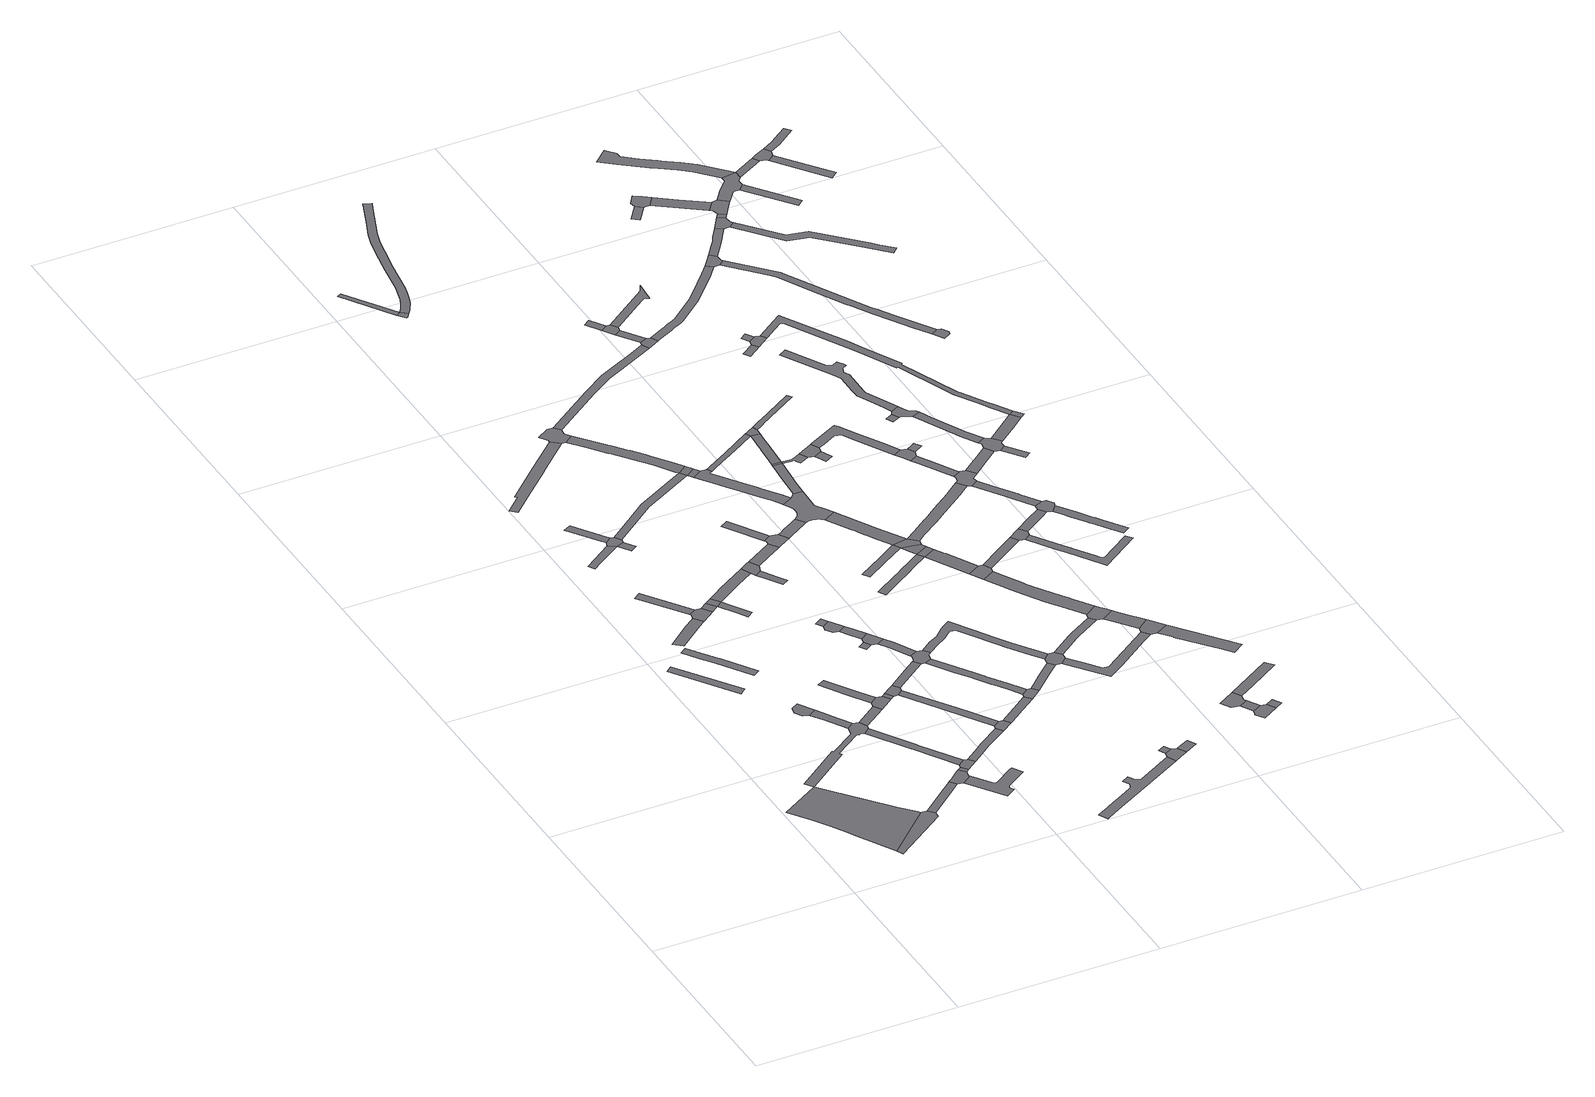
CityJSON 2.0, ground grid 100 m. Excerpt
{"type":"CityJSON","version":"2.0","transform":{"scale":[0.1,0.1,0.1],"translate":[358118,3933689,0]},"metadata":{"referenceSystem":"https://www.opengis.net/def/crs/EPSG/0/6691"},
"CityObjects":{
"road1":{"type":"Road","attributes":{"function":"2","RoadStructureAttribute.sectionType":"1"},"geometry":[{"type":"MultiSurface","lod":"1","boundaries":[[[0,1,2,3,4,5,6,7,8,9,10,11,12]]]}]},
"road2":{"type":"Road","geometry":[{"type":"MultiSurface","lod":"1","boundaries":[[[5,13,14,15,16,6]]]}]},
"road3":{"type":"Road","attributes":{"RoadStructureAttribute.sectionType":"1"},"geometry":[{"type":"MultiSurface","lod":"1","boundaries":[[[17,18,19,20,21,22]]]}]},
"road4":{"type":"Road","attributes":{"RoadStructureAttribute.sectionType":"1"},"geometry":[{"type":"MultiSurface","lod":"1","boundaries":[[[23,24,25,26,27,28,29,12,30,31,32,33,34,35,36,37,38]]]}]},
"road5":{"type":"Road","attributes":{"RoadStructureAttribute.sectionType":"1"},"geometry":[{"type":"MultiSurface","lod":"1","boundaries":[[[39,40,41,42,43,16,15]]]}]},
"road6":{"type":"Road","attributes":{"RoadStructureAttribute.sectionType":"1"},"geometry":[{"type":"MultiSurface","lod":"1","boundaries":[[[44,45,46,47,48,49,50,51]]]}]},
"road7":{"type":"Road","attributes":{"RoadStructureAttribute.sectionType":"1"},"geometry":[{"type":"MultiSurface","lod":"1","boundaries":[[[52,53,54,55,56,57]]]}]},
"road8":{"type":"Road","attributes":{"RoadStructureAttribute.sectionType":"1"},"geometry":[{"type":"MultiSurface","lod":"1","boundaries":[[[58,59,60,53,52,61,25,24]]]}]},
"road9":{"type":"Road","attributes":{"RoadStructureAttribute.sectionType":"1"},"geometry":[{"type":"MultiSurface","lod":"1","boundaries":[[[62,63,64,65,66,67,68,69]]]}]},
"road10":{"type":"Road","geometry":[{"type":"MultiSurface","lod":"1","boundaries":[[[70,71,72,73,42,41,74,75,76,77]]]}]},
"road11":{"type":"Road","attributes":{"RoadStructureAttribute.sectionType":"1"},"geometry":[{"type":"MultiSurface","lod":"1","boundaries":[[[78,79,80,81,82]]]}]},
"road12":{"type":"Road","attributes":{"RoadStructureAttribute.sectionType":"1"},"geometry":[{"type":"MultiSurface","lod":"1","boundaries":[[[36,83,84,85,86,87,88,37]]]}]},
"road13":{"type":"Road","geometry":[{"type":"MultiSurface","lod":"1","boundaries":[[[89,90,23,38]]]}]},
"road14":{"type":"Road","attributes":{"RoadStructureAttribute.sectionType":"1"},"geometry":[{"type":"MultiSurface","lod":"1","boundaries":[[[91,70,77,92]]]}]},
"road15":{"type":"Road","geometry":[{"type":"MultiSurface","lod":"1","boundaries":[[[93,94,82,81,95,62,69]]]}]},
"road16":{"type":"Road","attributes":{"RoadStructureAttribute.sectionType":"1"},"geometry":[{"type":"MultiSurface","lod":"1","boundaries":[[[96,97,98,99,100,101,102,103,104,101]]]}]},
"road17":{"type":"Road","attributes":{"RoadStructureAttribute.sectionType":"1"},"geometry":[{"type":"MultiSurface","lod":"1","boundaries":[[[74,105,106,107,108,109,110,111,112,113,114,115,116,117,75]]]}]},
"road18":{"type":"Road","geometry":[{"type":"MultiSurface","lod":"1","boundaries":[[[118,119,86,85,91,92]]]}]},
"road19":{"type":"Road","attributes":{"RoadStructureAttribute.sectionType":"1"},"geometry":[{"type":"MultiSurface","lod":"1","boundaries":[[[120,121,122,123,124,125]]]}]},
"road20":{"type":"Road","attributes":{"RoadStructureAttribute.sectionType":"1"},"geometry":[{"type":"MultiSurface","lod":"1","boundaries":[[[126,127,128,129,130,131,132,133]]]}]},
"road21":{"type":"Road","geometry":[{"type":"MultiSurface","lod":"1","boundaries":[[[134,135,136,120,125,90,89]]]}]},
"road22":{"type":"Road","geometry":[{"type":"MultiSurface","lod":"1","boundaries":[[[137,138,139,140,141]]]}]},
"road23":{"type":"Road","attributes":{"RoadStructureAttribute.sectionType":"1"},"geometry":[{"type":"MultiSurface","lod":"1","boundaries":[[[140,94,93,141,142,143,144,145,137,141]]]}]},
"road24":{"type":"Road","geometry":[{"type":"MultiSurface","lod":"1","boundaries":[[[104,146,147,133,132,96,101]]]}]},
"road25":{"type":"Road","attributes":{"RoadStructureAttribute.sectionType":"1"},"geometry":[{"type":"MultiSurface","lod":"1","boundaries":[[[148,149,136,135,150]]]}]},
"road26":{"type":"Road","geometry":[{"type":"MultiSurface","lod":"1","boundaries":[[[151,152,153,148,150,154,155]]]}]},
"road27":{"type":"Road","attributes":{"RoadStructureAttribute.sectionType":"1"},"geometry":[{"type":"MultiSurface","lod":"1","boundaries":[[[118,156,157,158,159,160,161,119]]]}]},
"road28":{"type":"Road","attributes":{"RoadStructureAttribute.sectionType":"1"},"geometry":[{"type":"MultiSurface","lod":"1","boundaries":[[[162,163,164,165,166,167,168,169,170,171]]]}]},
"road29":{"type":"Road","attributes":{"RoadStructureAttribute.sectionType":"1"},"geometry":[{"type":"MultiSurface","lod":"1","boundaries":[[[172,173,174,175,176,138,137,177,178,179,180,181]]]}]},
"road30":{"type":"Road","attributes":{"RoadStructureAttribute.sectionType":"1"},"geometry":[{"type":"MultiSurface","lod":"1","boundaries":[[[182,183,184,185,155,154,186,187,188,189]]]}]},
"road31":{"type":"Road","attributes":{"RoadStructureAttribute.sectionType":"1"},"geometry":[{"type":"MultiSurface","lod":"1","boundaries":[[[190,191,192,152,151,193,194,195]]]}]},
"road32":{"type":"Road","attributes":{"RoadStructureAttribute.sectionType":"1"},"geometry":[{"type":"MultiSurface","lod":"1","boundaries":[[[196,197,198,199,200]]]}]},
"road33":{"type":"Road","geometry":[{"type":"MultiSurface","lod":"1","boundaries":[[[201,202,203,204]]]}]},
"road34":{"type":"Road","attributes":{"RoadStructureAttribute.sectionType":"1"},"geometry":[{"type":"MultiSurface","lod":"1","boundaries":[[[205,206,207,208,209,210,211,196,200]]]}]},
"road35":{"type":"Road","geometry":[{"type":"MultiSurface","lod":"1","boundaries":[[[159,158,212,213,182,189]]]}]},
"road36":{"type":"Road","attributes":{"RoadStructureAttribute.sectionType":"1"},"geometry":[{"type":"MultiSurface","lod":"1","boundaries":[[[214,215,210,209,216,217]]]}]},
"road37":{"type":"Road","geometry":[{"type":"MultiSurface","lod":"1","boundaries":[[[218,219,220,221,222,223,172,181]]]}]},
"road38":{"type":"Road","geometry":[{"type":"MultiSurface","lod":"1","boundaries":[[[224,214,217,204,203,225]]]}]},
"road39":{"type":"Road","attributes":{"RoadStructureAttribute.sectionType":"1"},"geometry":[{"type":"MultiSurface","lod":"1","boundaries":[[[226,227,147,146,228,229,230,231]]]}]},
"road40":{"type":"Road","geometry":[{"type":"MultiSurface","lod":"1","boundaries":[[[232,233,234,235,236,237,220,219]]]}]},
"road41":{"type":"Road","attributes":{"RoadStructureAttribute.sectionType":"1"},"geometry":[{"type":"MultiSurface","lod":"1","boundaries":[[[238,239,240,241,224,225]]]}]},
"road42":{"type":"Road","attributes":{"RoadStructureAttribute.sectionType":"1"},"geometry":[{"type":"MultiSurface","lod":"1","boundaries":[[[242,243,244,245,246,247,248,249,250,251,252,253,254,255,256,257,258,259]]]}]},
"road43":{"type":"Road","geometry":[{"type":"MultiSurface","lod":"1","boundaries":[[[260,261,262,263,190,195,264,265,266,267,268,269,240,239]]]}]},
"road44":{"type":"Road","attributes":{"RoadStructureAttribute.sectionType":"1"},"geometry":[{"type":"MultiSurface","lod":"1","boundaries":[[[270,271,272,273,274,275,276,213,212,277,278,279,280,281,282,283]]]}]},
"road45":{"type":"Road","geometry":[{"type":"MultiSurface","lod":"1","boundaries":[[[284,285,286,167,166,287,288,289,290,291,292]]]}]},
"road46":{"type":"Road","attributes":{"RoadStructureAttribute.sectionType":"1"},"geometry":[{"type":"MultiSurface","lod":"1","boundaries":[[[293,294,222,221,295,296,297,298]]]}]},
"road47":{"type":"Road","attributes":{"RoadStructureAttribute.sectionType":"1"},"geometry":[{"type":"MultiSurface","lod":"1","boundaries":[[[299,300,301,302,303,304,305,265,264,306,307,308,309,310,311,312,313,314]]]}]},
"road48":{"type":"Road","attributes":{"RoadStructureAttribute.sectionType":"1"},"geometry":[{"type":"MultiSurface","lod":"1","boundaries":[[[315,316,317,318,319,320,321]]]}]},
"road49":{"type":"Road","attributes":{"RoadStructureAttribute.sectionType":"1"},"geometry":[{"type":"MultiSurface","lod":"1","boundaries":[[[322,323,324,325]]]}]},
"road50":{"type":"Road","attributes":{"RoadStructureAttribute.sectionType":"1"},"geometry":[{"type":"MultiSurface","lod":"1","boundaries":[[[326,327,328,329,330,331,332,333,334,335,336,337,288,287,338,339,340,341,342,343,344,345,231,346]]]}]},
"road51":{"type":"Road","geometry":[{"type":"MultiSurface","lod":"1","boundaries":[[[282,347,348,349,314,313,283]]]}]},
"road52":{"type":"Road","geometry":[{"type":"MultiSurface","lod":"1","boundaries":[[[350,315,321,351,352,298,297,353,354]]]}]},
"road53":{"type":"Road","geometry":[{"type":"MultiSurface","lod":"1","boundaries":[[[324,355,356,357,358,325]]]}]},
"road54":{"type":"Road","attributes":{"RoadStructureAttribute.sectionType":"1"},"geometry":[{"type":"MultiSurface","lod":"1","boundaries":[[[268,359,360,361,362,363,364,365,366,367,368,369,370,371,372,373,374,375,376,377,378,379,380,381,382,269]]]}]},
"road55":{"type":"Road","geometry":[{"type":"MultiSurface","lod":"1","boundaries":[[[231,230,383,384,385,346]]]}]},
"road56":{"type":"Road","geometry":[{"type":"MultiSurface","lod":"1","boundaries":[[[386,383,230,387]]]}]},
"road57":{"type":"Road","geometry":[{"type":"MultiSurface","lod":"1","boundaries":[[[388,389,390,391]]]}]},
"road58":{"type":"Road","attributes":{"RoadStructureAttribute.sectionType":"1"},"geometry":[{"type":"MultiSurface","lod":"1","boundaries":[[[392,393,394,395,396,349,348,397,398,399,400,401,402]]]}]},
"road59":{"type":"Road","attributes":{"RoadStructureAttribute.sectionType":"1"},"geometry":[{"type":"MultiSurface","lod":"1","boundaries":[[[403,404,405,406,407,408,409,410,350,354]]]}]},
"road60":{"type":"Road","geometry":[{"type":"MultiSurface","lod":"1","boundaries":[[[390,247,246,411,412,413,391]]]}]},
"road61":{"type":"Road","attributes":{"RoadStructureAttribute.sectionType":"1"},"geometry":[{"type":"MultiSurface","lod":"1","boundaries":[[[414,415,416,417,418,419,420,421,422,423,424,425,426,427,428,429,430,431,432,433,434,435,386,387,436]]]}]},
"road62":{"type":"Road","attributes":{"RoadStructureAttribute.sectionType":"1"},"geometry":[{"type":"MultiSurface","lod":"1","boundaries":[[[437,438,439,413,412]]]}]},
"road63":{"type":"Road","attributes":{"RoadStructureAttribute.sectionType":"1"},"geometry":[{"type":"MultiSurface","lod":"1","boundaries":[[[440,441,442,443,444,445,446,447,448,449,450,451]]]}]},
"road64":{"type":"Road","attributes":{"RoadStructureAttribute.sectionType":"1"},"geometry":[{"type":"MultiSurface","lod":"1","boundaries":[[[452,453,454,455,456,457,458,459,460,461]]]}]},
"road65":{"type":"Road","geometry":[{"type":"MultiSurface","lod":"1","boundaries":[[[462,463,464,465,371,370,392,402]]]}]},
"road66":{"type":"Road","attributes":{"RoadStructureAttribute.sectionType":"1"},"geometry":[{"type":"MultiSurface","lod":"1","boundaries":[[[291,466,467,468,469,470,471,472,473,474,475,292]]]}]},
"road67":{"type":"Road","geometry":[{"type":"MultiSurface","lod":"1","boundaries":[[[423,476,477,478,479,480,481,482,483,484,485,486,487,406,405,488,489,490,491,492,493,494,495,496,497,498,499,500,501,502,503,504,424]]]}]},
"road68":{"type":"Road","attributes":{"RoadStructureAttribute.sectionType":"1"},"geometry":[{"type":"MultiSurface","lod":"1","boundaries":[[[358,505,506,507,508,509,510,511,512,513,514,515,516,517,518,519,520,521,522,523,524,525,526,527,528,529,530,531,532,533,325]]]}]},
"road69":{"type":"Road","attributes":{"RoadStructureAttribute.sectionType":"1"},"geometry":[{"type":"MultiSurface","lod":"1","boundaries":[[[534,535,536,537,538,539,540,541,542,543,544,545,546,547,548,434,433,549,550,551,552,553,542,554,555,556,557,558,559]]]}]},
"road70":{"type":"Road","attributes":{"RoadStructureAttribute.sectionType":"1"},"geometry":[{"type":"MultiSurface","lod":"1","boundaries":[[[560,561,562,563,564,565,498,497,566,567,568,569,570,571,572,573,574,452,575]]]}]},
"road71":{"type":"Road","attributes":{"RoadStructureAttribute.sectionType":"1"},"geometry":[{"type":"MultiSurface","lod":"1","boundaries":[[[576,577,503,502,578,579,580,581]]]}]},
"road72":{"type":"Road","attributes":{"RoadStructureAttribute.sectionType":"1"},"geometry":[{"type":"MultiSurface","lod":"1","boundaries":[[[582,583,584,585,586,461]]]}]},
"road73":{"type":"Road","geometry":[{"type":"MultiSurface","lod":"1","boundaries":[[[586,587,575,452,461]]]}]},
"road74":{"type":"Road","geometry":[{"type":"MultiSurface","lod":"1","boundaries":[[[440,451,588,589,585,584]]]}]},
"road75":{"type":"Road","geometry":[{"type":"MultiSurface","lod":"1","boundaries":[[[580,534,559,581]]]}]},
"road76":{"type":"Road","attributes":{"RoadStructureAttribute.sectionType":"1"},"geometry":[{"type":"MultiSurface","lod":"1","boundaries":[[[464,590,591,592,593,594,595,596,597,465]]]}]},
"road77":{"type":"Road","attributes":{"RoadStructureAttribute.sectionType":"1"},"geometry":[{"type":"MultiSurface","lod":"1","boundaries":[[[598,599,600,601,602,463,462,603,604,605,606,607,608]]]}]},
"road78":{"type":"Road","attributes":{"RoadStructureAttribute.sectionType":"1"},"geometry":[{"type":"MultiSurface","lod":"1","boundaries":[[[609,610,611,612,588,451]]]}]},
"road79":{"type":"Road","geometry":[{"type":"MultiSurface","lod":"1","boundaries":[[[613,610,609,614,615,616]]]}]},
"road80":{"type":"Road","attributes":{"RoadStructureAttribute.sectionType":"1"},"geometry":[{"type":"MultiSurface","lod":"1","boundaries":[[[617,618,619,620,621,534,580,622,623,624,625,626,627,628]]]}]},
"road81":{"type":"Road","geometry":[{"type":"MultiSurface","lod":"1","boundaries":[[[629,630,631,632,543,542,541,633]]]}]},
"road82":{"type":"Road","attributes":{"RoadStructureAttribute.sectionType":"1"},"geometry":[{"type":"MultiSurface","lod":"1","boundaries":[[[634,635,636,637,638,639,640,641,642,643,615,614,644,645,646,647,648,649,650,651]]]}]},
"road83":{"type":"Road","geometry":[{"type":"MultiSurface","lod":"1","boundaries":[[[652,653,654,655]]]}]},
"road84":{"type":"Road","attributes":{"RoadStructureAttribute.sectionType":"1"},"geometry":[{"type":"MultiSurface","lod":"1","boundaries":[[[656,657,658,659,660,661,662,663]]]}]},
"road85":{"type":"Road","geometry":[{"type":"MultiSurface","lod":"1","boundaries":[[[664,665,666,667,668,669,617,628]]]}]},
"road86":{"type":"Road","geometry":[{"type":"MultiSurface","lod":"1","boundaries":[[[670,671,672,665,664]]]}]},
"road87":{"type":"Road","geometry":[{"type":"MultiSurface","lod":"1","boundaries":[[[673,674,652,655,675,676]]]}]},
"road88":{"type":"Road","attributes":{"RoadStructureAttribute.sectionType":"1"},"geometry":[{"type":"MultiSurface","lod":"1","boundaries":[[[662,677,678,663]]]}]},
"road89":{"type":"Road","attributes":{"RoadStructureAttribute.sectionType":"1"},"geometry":[{"type":"MultiSurface","lod":"1","boundaries":[[[679,680,678,677,681,682]]]}]},
"road90":{"type":"Road","geometry":[{"type":"MultiSurface","lod":"1","boundaries":[[[594,593,683,684,685,686,634,651]]]}]},
"road91":{"type":"Road","attributes":{"RoadStructureAttribute.sectionType":"1"},"geometry":[{"type":"MultiSurface","lod":"1","boundaries":[[[675,687,688,676]]]}]},
"road92":{"type":"Road","attributes":{"RoadStructureAttribute.sectionType":"1"},"geometry":[{"type":"MultiSurface","lod":"1","boundaries":[[[689,690,691,692,693,694,695,613,616]]]}]},
"road93":{"type":"Road","attributes":{"RoadStructureAttribute.sectionType":"1"},"geometry":[{"type":"MultiSurface","lod":"1","boundaries":[[[587,696,697,698,699,700,701,702,703,704,705,706,707,708,709,710,711,575]]]}]},
"road94":{"type":"Road","geometry":[{"type":"MultiSurface","lod":"1","boundaries":[[[471,470,712,713,688,687]]]}]},
"road95":{"type":"Road","attributes":{"RoadStructureAttribute.sectionType":"1"},"geometry":[{"type":"MultiSurface","lod":"1","boundaries":[[[714,715,716,717,718,719,720,721,722,629,633]]]}]},
"road96":{"type":"Road","attributes":{"RoadStructureAttribute.sectionType":"1"},"geometry":[{"type":"MultiSurface","lod":"1","boundaries":[[[723,724,725,726,684,683,727,728,729,730]]]}]},
"road97":{"type":"Road","attributes":{"RoadStructureAttribute.sectionType":"1"},"geometry":[{"type":"MultiSurface","lod":"1","boundaries":[[[731,732,680,679]]]}]},
"road98":{"type":"Road","geometry":[{"type":"MultiSurface","lod":"1","boundaries":[[[729,733,734,608,607,735,736,730]]]}]},
"road99":{"type":"Road","attributes":{"RoadStructureAttribute.sectionType":"1"},"geometry":[{"type":"MultiSurface","lod":"1","boundaries":[[[666,737,738,739,740,741,742,743,744,745,746,747,748,749,750,667]]]}]},
"road100":{"type":"Road","attributes":{"RoadStructureAttribute.sectionType":"1"},"geometry":[{"type":"MultiSurface","lod":"1","boundaries":[[[658,657,751,752,753]]]}]},
"road101":{"type":"Road","attributes":{"RoadStructureAttribute.sectionType":"1"},"geometry":[{"type":"MultiSurface","lod":"1","boundaries":[[[754,755,756,757,758,759,760,761,674,673]]]}]},
"road102":{"type":"Road","geometry":[{"type":"MultiSurface","lod":"1","boundaries":[[[762,692,691,763,764,765,766]]]}]},
"road103":{"type":"Road","attributes":{"RoadStructureAttribute.sectionType":"1"},"geometry":[{"type":"MultiSurface","lod":"1","boundaries":[[[767,768,769,770,771,772,773,774,775,736,735]]]}]},
"road104":{"type":"Road","geometry":[{"type":"MultiSurface","lod":"1","boundaries":[[[776,777,743,742,778,779,780]]]}]},
"road105":{"type":"Road","attributes":{"RoadStructureAttribute.sectionType":"1"},"geometry":[{"type":"MultiSurface","lod":"1","boundaries":[[[779,781,782,783,784,785,786,780]]]}]},
"road106":{"type":"Road","attributes":{"RoadStructureAttribute.sectionType":"1"},"geometry":[{"type":"MultiSurface","lod":"1","boundaries":[[[765,787,788,789,790,791,766]]]}]},
"road107":{"type":"Road","geometry":[{"type":"MultiSurface","lod":"1","boundaries":[[[792,784,783,793,794,704,703,795,796,797,798,799]]]}]},
"road108":{"type":"Road","geometry":[{"type":"MultiSurface","lod":"1","boundaries":[[[800,801,802,803,777,776]]]}]},
"road109":{"type":"Road","attributes":{"RoadStructureAttribute.sectionType":"1"},"geometry":[{"type":"MultiSurface","lod":"1","boundaries":[[[804,805,806,807]]]}]},
"road110":{"type":"Road","attributes":{"RoadStructureAttribute.sectionType":"1"},"geometry":[{"type":"MultiSurface","lod":"1","boundaries":[[[808,809,810,811,812,813,814,815,764,763,816,817,818,819,820,821,822]]]}]},
"road111":{"type":"Road","attributes":{"RoadStructureAttribute.sectionType":"1"},"geometry":[{"type":"MultiSurface","lod":"1","boundaries":[[[823,824,825,826,827,828,829,830,831,832,833,713,712,834,835,836,837,838,839,840,841,842,843,844,845]]]}]},
"road112":{"type":"Road","attributes":{"RoadStructureAttribute.sectionType":"1"},"geometry":[{"type":"MultiSurface","lod":"1","boundaries":[[[846,847,848,849,850,851,852,796,795]]]}]},
"road113":{"type":"Road","geometry":[{"type":"MultiSurface","lod":"1","boundaries":[[[853,854,855,856]]]}]},
"road114":{"type":"Road","geometry":[{"type":"MultiSurface","lod":"1","boundaries":[[[857,858,856,855,804,807,859,860,861]]]}]},
"road115":{"type":"Road","geometry":[{"type":"MultiSurface","lod":"1","boundaries":[[[862,863,864,865]]]}]},
"road116":{"type":"Road","geometry":[{"type":"MultiSurface","lod":"1","boundaries":[[[866,867,868,849,848,790,789,869]]]}]},
"road117":{"type":"Road","attributes":{"RoadStructureAttribute.sectionType":"1"},"geometry":[{"type":"MultiSurface","lod":"1","boundaries":[[[870,871,872,873,874,875,876,877,878,879,880,881,882,883,884,885,886,887,888,889,890,891]]]}]},
"road118":{"type":"Road","attributes":{"RoadStructureAttribute.sectionType":"1"},"geometry":[{"type":"MultiSurface","lod":"1","boundaries":[[[798,892,893,894,895,896,897,898,799]]]}]},
"road119":{"type":"Road","geometry":[{"type":"MultiSurface","lod":"1","boundaries":[[[899,862,865,900,901,902,903,904,905,870,891]]]}]},
"road120":{"type":"Road","attributes":{"RoadStructureAttribute.sectionType":"1"},"geometry":[{"type":"MultiSurface","lod":"1","boundaries":[[[906,907,908,909,910,911,912,913,914,915,916,917,866,869]]]}]},
"road121":{"type":"Road","attributes":{"RoadStructureAttribute.sectionType":"1"},"geometry":[{"type":"MultiSurface","lod":"1","boundaries":[[[918,919,920,921,902,901,922,923,924,925,926]]]}]},
"road122":{"type":"Road","geometry":[{"type":"MultiSurface","lod":"1","boundaries":[[[927,928,929,930,931,926,925,932,895,894]]]}]},
"road123":{"type":"Road","geometry":[{"type":"MultiSurface","lod":"1","boundaries":[[[927,933,934,928]]]}]},
"road124":{"type":"Road","attributes":{"RoadStructureAttribute.sectionType":"1"},"geometry":[{"type":"MultiSurface","lod":"1","boundaries":[[[860,935,936,937,938,939,940,941,942,943,944,945,946,947,948,949,950,951,952,953,954,955,956,957,958,959,960,961,861]]]}]},
"road125":{"type":"Road","geometry":[{"type":"MultiSurface","lod":"1","boundaries":[[[962,963,964,965,966,823,845,967,968]]]}]},
"road126":{"type":"Road","geometry":[{"type":"MultiSurface","lod":"1","boundaries":[[[969,970,971,972]]]}]},
"road127":{"type":"Road","attributes":{"RoadStructureAttribute.sectionType":"1"},"geometry":[{"type":"MultiSurface","lod":"1","boundaries":[[[949,973,974,931,930,975,976,977]]]}]},
"road128":{"type":"Road","geometry":[{"type":"MultiSurface","lod":"1","boundaries":[[[978,979,980,981,982,983,969,972]]]}]},
"road129":{"type":"Road","attributes":{"RoadStructureAttribute.sectionType":"1"},"geometry":[{"type":"MultiSurface","lod":"1","boundaries":[[[964,984,985,986,987,988,989,990,991,965]]]}]},
"road130":{"type":"Road","geometry":[{"type":"MultiSurface","lod":"1","boundaries":[[[992,950,949,977]]]}]},
"road131":{"type":"Road","attributes":{"RoadStructureAttribute.sectionType":"1"},"geometry":[{"type":"MultiSurface","lod":"1","boundaries":[[[993,994,995,996,997,998,999,1000,1001,1002,1003,1004,1005,1006,1007,1008,1009,1010,1011,1012,1013,1014,1015,1016,1017,1018,1019,1020,1021,968,967]]]}]},
"road132":{"type":"Road","attributes":{"RoadStructureAttribute.sectionType":"1"},"geometry":[{"type":"MultiSurface","lod":"1","boundaries":[[[1022,1023,1024,980,979]]]}]},
"road133":{"type":"Road","geometry":[{"type":"MultiSurface","lod":"1","boundaries":[[[1025,1026,1027,987,986,1028,1029]]]}]},
"road134":{"type":"Road","attributes":{"RoadStructureAttribute.sectionType":"1"},"geometry":[{"type":"MultiSurface","lod":"1","boundaries":[[[1026,1030,1031,1027]]]}]},
"road135":{"type":"Road","geometry":[{"type":"MultiSurface","lod":"1","boundaries":[[[1022,1032,1031,1030,1033,1034,1035,1023]]]}]},
"road136":{"type":"Road","geometry":[{"type":"MultiSurface","lod":"1","boundaries":[[[1036,1008,1007,1037,1038,1039]]]}]},
"road137":{"type":"Road","attributes":{"RoadStructureAttribute.sectionType":"1"},"geometry":[{"type":"MultiSurface","lod":"1","boundaries":[[[1040,1041,1042,1043,1044,1045,1046,1047,1048,1049,1050,1051,1052,1053,1054,1055,1056,1057,1058]]]}]},
"road138":{"type":"Road","geometry":[{"type":"MultiSurface","lod":"1","boundaries":[[[1059,1060,1061,1035,1034,1062,1063,1064,1065,1066,1067,1068,1040,1058]]]}]},
"road139":{"type":"Road","attributes":{"RoadStructureAttribute.sectionType":"1"},"geometry":[{"type":"MultiSurface","lod":"1","boundaries":[[[1028,1069,1070,1071,1072,1073,1074,1075,1076,1077,1078,1029]]]}]},
"road140":{"type":"Road","attributes":{"RoadStructureAttribute.sectionType":"1"},"geometry":[{"type":"MultiSurface","lod":"1","boundaries":[[[1079,1080,1066,1065]]]}]},
"road141":{"type":"Road","geometry":[{"type":"MultiSurface","lod":"1","boundaries":[[[1040,1068,1081,1082]]]}]},
"road142":{"type":"Road","geometry":[{"type":"MultiSurface","lod":"1","boundaries":[[[1083,1084,1085,1082,1081,1086,1087,1088]]]}]},
"road143":{"type":"Road","attributes":{"RoadStructureAttribute.sectionType":"1"},"geometry":[{"type":"MultiSurface","lod":"1","boundaries":[[[1087,1089,1090,1088]]]}]},
"road144":{"type":"Road","attributes":{"RoadStructureAttribute.sectionType":"1"},"geometry":[{"type":"MultiSurface","lod":"1","boundaries":[[[1091,1092,1093,1084,1083,1094,1095,1096,1097]]]}]}
},
"vertices":[
[19,693,0],[98,586,0],[145,506,0],[184,439,0],[215,385,0],[314,205,0],[548,425,0],[536,438,0],[474,506,0],[456,528,0],[312,700,0],[280,740,0],[220,815,0],
[331,173,0],[601,361,0],[603,391,0],[578,423,0],
[165,1748,0],[263,1607,0],[294,1633,0],[198,1771,0],[84,1936,0],[53,1910,0],
[626,1173,0],[596,1179,0],[561,1151,0],[552,1109,0],[420,1017,0],[416,1023,0],[190,855,0],[445,983,0],[436,995,0],[563,1084,0],[576,1093,0],[581,1085,0],[588,1090,0],[608,1086,0],[639,1111,0],[643,1130,0],
[638,420,0],[720,487,0],[791,547,0],[765,577,0],[694,518,0],
[228,1933,0],[269,1875,0],[380,1709,0],[413,1731,0],[304,1895,0],[302,1897,0],[206,2034,0],[174,2010,0],
[453,1321,0],[494,1346,0],[447,1424,0],[412,1403,0],[403,1367,0],[427,1332,0],
[566,1229,0],[534,1281,0],[532,1284,0],[495,1258,0],
[342,2227,0],[327,2216,0],[289,2187,0],[168,2089,0],[209,2053,0],[323,2144,0],[361,2173,0],[375,2183,0],
[846,644,0],[833,634,0],[787,596,0],[768,580,0],[819,542,0],[868,577,0],[865,581,0],[870,611,0],
[337,2345,0],[221,2508,0],[186,2483,0],[345,2261,0],[381,2283,0],
[737,883,0],[742,874,0],[867,677,0],[899,702,0],[776,895,0],[770,906,0],
[762,1217,0],[736,1253,0],
[864,657,0],[888,625,0],
[443,2234,0],[410,2278,0],[348,2257,0],
[264,2902,0],[218,2869,0],[117,2797,0],[134,2767,0],[175,2795,0],[301,2880,0],[342,2817,0],[376,2839,0],[339,2895,0],
[946,363,0],[995,397,0],[983,415,0],[986,429,0],[1009,445,0],[1069,483,0],[1094,500,0],[1061,550,0],[1048,542,0],[956,481,0],[951,478,0],[936,481,0],[917,508,0],
[943,666,0],[919,698,0],
[778,1310,0],[726,1392,0],[635,1536,0],[597,1512,0],[674,1389,0],[742,1283,0],
[292,2967,0],[190,3115,0],[188,3115,0],[151,3095,0],[162,3080,0],[258,2945,0],[272,2926,0],[303,2951,0],
[790,1236,0],[834,1268,0],[807,1305,0],
[511,2283,0],[480,2328,0],[457,2312,0],[446,2304,0],[479,2260,0],
[538,2168,0],[564,2127,0],[597,2150,0],[530,2254,0],
[342,2914,0],[321,2948,0],
[827,1320,0],[818,1313,0],[854,1283,0],
[909,1330,0],[885,1362,0],[867,1349,0],[875,1284,0],[905,1310,0],
[992,703,0],[1053,749,0],[1162,824,0],[1140,857,0],[1030,781,0],[978,742,0],
[33,3313,0],[120,3396,0],[281,3544,0],[292,3555,0],[448,3702,0],[406,3737,0],[253,3594,0],[75,3429,0],[84,3418,0],[5,3342,0],
[706,2472,0],[611,2414,0],[557,2380,0],[521,2356,0],[501,2342,0],[527,2293,0],[528,2295,0],[584,2332,0],[641,2369,0],[729,2422,0],
[1176,900,0],[1097,1021,0],[1036,1114,0],[1026,1128,0],[993,1106,0],[1005,1088,0],[1053,1015,0],[1143,877,0],
[1052,1486,0],[1016,1460,0],[924,1392,0],[952,1362,0],[1039,1426,0],[1076,1454,0],
[862,1935,0],[842,1967,0],[807,1944,0],[804,1942,0],[825,1911,0],
[893,1696,0],[915,1663,0],[948,1684,0],[926,1717,0],
[823,1900,0],[820,1882,0],[819,1882,0],[843,1846,0],[869,1843,0],[907,1868,0],[868,1927,0],
[1219,863,0],[1196,896,0],
[970,1772,0],[931,1831,0],[893,1806,0],[932,1747,0],
[730,2420,0],[742,2399,0],[775,2419,0],[789,2458,0],[760,2505,0],[748,2498,0],
[1015,1703,0],[977,1678,0],
[545,3121,0],[456,3052,0],[461,3005,0],[567,3087,0],[827,3229,0],[804,3262,0],
[775,2345,0],[792,2319,0],[817,2279,0],[850,2301,0],[812,2360,0],[809,2364,0],
[1007,1632,0],[1060,1530,0],[1101,1551,0],[1046,1655,0],
[1267,9,0],[1269,10,0],[1335,48,0],[1465,120,0],[1731,268,0],[1709,313,0],[1532,214,0],[1503,222,0],[1485,253,0],[1450,233,0],[1467,203,0],[1459,174,0],[1420,152,0],[1310,91,0],[1270,68,0],[1268,67,0],[1234,48,0],[1259,4,0],
[1064,1523,0],[1065,1522,0],[1064,1512,0],[1060,1492,0],[1095,1451,0],[1131,1470,0],[1135,1489,0],[1136,1499,0],[1154,1512,0],[1130,1544,0],
[1358,1014,0],[1357,1013,0],[1284,960,0],[1282,958,0],[1280,957,0],[1278,956,0],[1197,897,0],[1220,864,0],[1265,896,0],[1278,906,0],[1279,907,0],[1382,982,0],[1389,987,0],[1364,1018,0],
[442,3831,0],[379,3790,0],[408,3752,0],[468,3701,0],[514,3738,0],[493,3765,0],[495,3781,0],[497,3795,0],[471,3826,0],
[894,2587,0],[856,2564,0],[862,2503,0],[886,2518,0],[932,2546,0],[903,2593,0],
[1390,1076,0],[1344,1147,0],[1283,1238,0],[1281,1241,0],[1272,1256,0],[1256,1280,0],[1198,1367,0],[1179,1323,0],[1223,1258,0],[1235,1239,0],[1281,1170,0],[1283,1167,0],[1328,1098,0],[1351,1063,0],[1367,1038,0],[1399,1063,0],
[935,2645,0],[924,2664,0],[824,2825,0],[819,2832,0],[781,2808,0],[809,2762,0],[897,2621,0],
[114,5185,0],[93,5171,0],[257,4924,0],[279,4937,0],
[849,3300,0],[843,3308,0],[811,3356,0],[801,3371,0],[751,3441,0],[738,3458,0],[692,3517,0],[687,3522,0],[659,3557,0],[643,3577,0],[611,3618,0],[575,3662,0],[530,3625,0],[597,3542,0],[608,3528,0],[670,3451,0],[731,3370,0],[774,3307,0],[795,3274,0],[796,3273,0],[851,3297,0],
[1414,1006,0],[1444,1031,0],[1419,1061,0],
[975,2636,0],[903,2611,0],[904,2609,0],[988,2580,0],[1004,2589,0],
[263,4915,0],[287,4883,0],[293,4887,0],[312,4913,0],
[1209,1552,0],[1254,1579,0],[1257,1581,0],[1286,1606,0],[1288,1608,0],[1304,1622,0],[1333,1616,0],[1370,1557,0],[1445,1435,0],[1469,1396,0],[1543,1289,0],[1578,1238,0],[1607,1267,0],[1599,1279,0],[1503,1418,0],[1463,1482,0],[1401,1583,0],[1333,1693,0],[1288,1661,0],[1286,1659,0],[1278,1653,0],[1264,1641,0],[1234,1613,0],[1187,1586,0],
[875,3264,0],[868,3273,0],[866,3276,0],
[895,3236,0],[846,3202,0],
[1735,394,0],[1700,375,0],[1718,342,0],[1752,361,0],
[1574,1208,0],[1567,1200,0],[1514,1151,0],[1494,1133,0],[1459,1099,0],[1460,1045,0],[1541,1122,0],[1542,1123,0],[1549,1129,0],[1595,1172,0],[1598,1174,0],
[1022,2600,0],[1117,2658,0],[1127,2663,0],[1095,2709,0],[1092,2707,0],[1068,2692,0],[1014,2660,0],[994,2647,0],
[1767,288,0],[1805,309,0],[1781,353,0],
[895,3134,0],[905,3120,0],[938,3073,0],[963,3039,0],[983,3011,0],[1031,2943,0],[1061,2901,0],[1068,2891,0],[1091,2852,0],[1100,2834,0],[1156,2865,0],[1140,2892,0],[1133,2903,0],[1108,2938,0],[1069,2994,0],[1057,3011,0],[1031,3047,0],[950,3161,0],[923,3198,0],[939,3207,0],[925,3230,0],[918,3232,0],[874,3162,0],
[1871,345,0],[1847,389,0],[1787,356,0],
[1447,2220,0],[1376,2174,0],[1352,2158,0],[1294,2121,0],[1292,2119,0],[1163,2036,0],[1185,2002,0],[1291,2071,0],[1293,2073,0],[1343,2105,0],[1390,2136,0],[1469,2187,0],
[1387,2333,0],[1341,2304,0],[1296,2275,0],[1294,2274,0],[1164,2192,0],[1185,2158,0],[1293,2227,0],[1295,2228,0],[1351,2263,0],[1407,2298,0],
[1628,1172,0],[1661,1203,0],[1665,1233,0],[1638,1263,0],
[754,3982,0],[868,4058,0],[934,4090,0],[1046,4145,0],[1130,4188,0],[1112,4224,0],[1028,4180,0],[927,4131,0],[848,4093,0],[731,4015,0],
[1123,2794,0],[1126,2782,0],[1127,2773,0],[1127,2766,0],[1127,2758,0],[1126,2750,0],[1124,2744,0],[1120,2736,0],[1117,2730,0],[1112,2723,0],[1106,2717,0],[1099,2712,0],[1134,2667,0],[1143,2669,0],[1152,2670,0],[1161,2670,0],[1170,2669,0],[1178,2666,0],[1185,2664,0],[1193,2660,0],[1200,2655,0],[1212,2645,0],[1273,2680,0],[1247,2726,0],[1220,2766,0],[1219,2791,0],[1224,2886,0],[1179,2888,0],[1171,2880,0],
[324,4930,0],[331,4939,0],[332,4941,0],[352,4978,0],[365,5012,0],[378,5055,0],[389,5104,0],[390,5108,0],[413,5266,0],[418,5289,0],[436,5390,0],[454,5471,0],[470,5526,0],[543,5713,0],[559,5748,0],[520,5764,0],[516,5752,0],[507,5731,0],[461,5612,0],[432,5539,0],[415,5481,0],[397,5399,0],[379,5301,0],[374,5278,0],[350,5115,0],[338,5065,0],[327,5026,0],[314,4994,0],[297,4962,0],
[1243,3133,0],[1247,3184,0],[1250,3222,0],[1254,3268,0],[1254,3269,0],[1255,3290,0],[1259,3334,0],[1262,3371,0],[1217,3375,0],[1202,3399,0],[1137,3359,0],[1053,3308,0],[993,3272,0],[992,3271,0],[943,3241,0],[966,3223,0],[1046,3271,0],[1067,3283,0],[1074,3288,0],[1147,3332,0],[1213,3321,0],[1211,3294,0],[1209,3269,0],[1208,3260,0],[1200,3164,0],[1198,3137,0],
[1463,2347,0],[1452,2366,0],[1386,2481,0],[1300,2632,0],[1298,2636,0],[1296,2638,0],[1268,2545,0],[1278,2527,0],[1291,2504,0],[1296,2495,0],[1298,2491,0],[1315,2461,0],[1317,2459,0],[1347,2405,0],[1372,2360,0],[1463,2346,0],
[1187,3003,0],[1180,2909,0],[1225,2907,0],[1228,2950,0],[1242,3121,0],[1197,3125,0],
[1423,2269,0],[1444,2231,0],[1450,2222,0],[1513,2257,0],[1500,2280,0],
[1507,2310,0],
[1533,2222,0],[1519,2246,0],
[1701,1260,0],[1773,1315,0],[1795,1328,0],[1920,1403,0],[1895,1435,0],[1772,1362,0],[1754,1351,0],[1647,1270,0],
[1859,1096,0],[1803,1056,0],[1773,1061,0],[1713,1137,0],[1684,1174,0],[1638,1159,0],[1777,983,0],[1859,1040,0],[2029,1160,0],[2081,1197,0],[2051,1231,0],
[1584,1981,0],[1647,2016,0],[1563,2168,0],[1557,2179,0],
[1671,2014,0],[1621,1914,0],[1685,1949,0],[1690,1972,0],
[1343,3154,0],[1306,3135,0],[1304,3134,0],[1294,3129,0],[1275,3130,0],[1275,3118,0],[1301,3116,0],[1304,3111,0],[1306,3107,0],[1316,3087,0],[1343,3101,0],[1365,3113,0],
[1255,3431,0],[1230,3416,0],[1223,3412,0],[1220,3410,0],[1265,3405,0],
[1963,1507,0],[1916,1575,0],[1898,1601,0],[1887,1617,0],[1871,1639,0],[1782,1773,0],[1780,1777,0],[1777,1782,0],[1756,1820,0],[1732,1863,0],[1628,1901,0],[1670,1827,0],[1693,1785,0],[1729,1721,0],[1783,1634,0],[1797,1612,0],[1831,1564,0],[1901,1464,0],
[1041,4429,0],[993,4501,0],[960,4478,0],[1008,4406,0],
[2213,558,0],[2220,587,0],[2194,629,0],[2192,628,0],[2108,576,0],[2138,528,0],[2177,520,0],[2220,545,0],
[1394,3104,0],[1435,3126,0],[1444,3155,0],[1422,3196,0],[1401,3185,0],[1368,3168,0],
[1423,3048,0],[1444,3059,0],[1464,3070,0],
[1083,4392,0],[1061,4426,0],[1046,4349,0],[1079,4371,0],
[2214,458,0],[2257,483,0],
[2311,433,0],[2286,476,0],[2206,429,0],[2232,386,0],
[1950,1398,0],[2013,1440,0],[1985,1476,0],[1983,1479,0],
[1117,4243,0],[1154,4260,0],
[1805,2050,0],[1806,2050,0],[1900,2113,0],[1874,2151,0],[1800,2101,0],[1780,2088,0],[1674,2017,0],
[1542,2336,0],[1546,2339,0],[1634,2402,0],[1665,2425,0],[1707,2456,0],[1826,2544,0],[1871,2580,0],[1889,2594,0],[1854,2637,0],[1792,2588,0],[1781,2579,0],[1681,2505,0],[1605,2448,0],[1603,2447,0],[1515,2383,0],[1464,2347,0],
[1193,4220,0],[1174,4256,0],
[1289,3419,0],[1307,3431,0],[1309,3432,0],[1519,3562,0],[1503,3584,0],[1310,3465,0],[1308,3464,0],[1277,3445,0],[1268,3439,0],
[2103,1323,0],[2085,1346,0],[2073,1362,0],[2032,1415,0],[1980,1360,0],[1996,1340,0],[2057,1262,0],[2116,1307,0],
[2351,456,0],[2326,499,0],
[2054,1243,0],[2053,1232,0],[2112,1193,0],[2175,1230,0],
[1479,3173,0],[1546,3208,0],[1577,3199,0],[1597,3163,0],[1641,3085,0],[1713,2956,0],[1754,2979,0],[1719,3042,0],[1638,3187,0],[1593,3264,0],[1593,3265,0],[1583,3281,0],[1553,3265,0],[1430,3200,0],
[2301,637,0],[2458,734,0],[2426,773,0],
[1270,4531,0],[1283,4540,0],[1306,4534,0],[1310,4532,0],[1319,4640,0],[1313,4631,0],[1300,4603,0],[1247,4563,0],
[1917,2180,0],[1925,2105,0],[1957,2128,0],[1963,2156,0],[1936,2193,0],
[2143,1153,0],[2161,1131,0],[2161,1130,0],[2244,1029,0],[2308,952,0],[2347,903,0],[2404,942,0],[2339,1022,0],[2305,1066,0],
[1805,2935,0],[1786,2970,0],[1736,2916,0],[1756,2881,0],[1796,2905,0],
[1776,2848,0],[1791,2823,0],[1870,2686,0],[1908,2708,0],[1828,2848,0],[1820,2861,0],
[1975,2164,0],[2073,2230,0],[2107,2253,0],[2081,2290,0],[2013,2245,0],
[1909,2708,0],[1875,2677,0],[1869,2649,0],[1906,2584,0],[1944,2609,0],[1939,2635,0],[1972,2661,0],[1938,2704,0],
[1851,2961,0],[1844,2974,0],[1831,2996,0],[1818,2988,0],
[1545,4005,0],[1479,3958,0],[1500,3928,0],[1566,3976,0],
[2235,1865,0],[2178,1826,0],[2158,1831,0],[2143,1853,0],[2078,1949,0],[2076,1953,0],[2052,1988,0],[2007,2055,0],[2017,1968,0],[2043,1931,0],[2143,1782,0],[2156,1763,0],[2218,1805,0],[2354,1899,0],[2332,1931,0],
[1642,4645,0],[1601,4597,0],[1548,4539,0],[1462,4445,0],[1336,4340,0],[1335,4340,0],[1320,4332,0],[1318,4331,0],[1286,4315,0],[1267,4304,0],[1245,4293,0],[1217,4233,0],[1283,4267,0],[1293,4272,0],[1318,4286,0],[1320,4287,0],[1333,4294,0],[1346,4300,0],[1358,4307,0],[1491,4416,0],[1552,4483,0],[1631,4569,0],[1673,4620,0],
[2001,2443,0],[2023,2410,0],[2085,2318,0],[2127,2337,0],[2063,2432,0],[2061,2434,0],[1992,2538,0],
[1558,4093,0],[1525,4070,0],[1550,4034,0],[1583,4056,0],
[1588,4054,0],[1584,4055,0],[1593,3995,0],[1631,4022,0],[1610,4050,0],
[1847,3240,0],[1809,3222,0],[1827,3186,0],[1865,3204,0],
[2164,2283,0],[2170,2302,0],[2147,2335,0],[2135,2246,0],
[1899,3283,0],[1880,3324,0],[1879,3325,0],[1821,3448,0],[1821,3461,0],[1823,3605,0],[1809,3630,0],[1818,3659,0],[1843,3673,0],[1835,3687,0],[1818,3717,0],[1793,3703,0],[1764,3711,0],[1658,3901,0],[1619,3879,0],[1753,3637,0],[1778,3593,0],[1776,3484,0],[1776,3438,0],[1790,3408,0],[1839,3305,0],[1859,3263,0],
[2041,2716,0],[2054,2726,0],[2118,2778,0],[2089,2825,0],[2030,2777,0],[2007,2759,0],[2005,2757,0],
[1858,3261,0],[1872,3208,0],[1922,3183,0],[1963,3202,0],[1955,3217,0],[1923,3233,0],[1910,3261,0],
[2160,2208,0],[2184,2173,0],[2231,2104,0],[2239,2092,0],[2252,2073,0],[2282,2030,0],[2335,1952,0],[2372,1977,0],[2297,2087,0],[2276,2118,0],[2268,2130,0],[2226,2192,0],
[2073,2975,0],[2069,2981,0],[2056,3010,0],[1992,3142,0],[2025,2973,0],[2031,2961,0],[2037,2951,0],[2085,2870,0],[2124,2893,0],
[2145,2774,0],[2177,2797,0],[2175,2823,0],[2187,2833,0],[2152,2876,0],[2094,2855,0],
[2219,2673,0],[2251,2696,0],
[1690,4065,0],[1732,4095,0],[1746,4087,0],[1895,3822,0],[1933,3748,0],[2032,3555,0],[2038,3557,0],[2144,3296,0],[2159,3258,0],[2161,3254,0],[2162,3252,0],[2224,3147,0],[2235,3129,0],[2255,3095,0],[2310,3003,0],[2332,3021,0],[2279,3110,0],[2262,3138,0],[2191,3257,0],[2191,3258,0],[2187,3265,0],[2182,3276,0],[2063,3569,0],[2068,3572,0],[1967,3770,0],[1932,3839,0],[1755,4153,0],
[1725,4656,0],[1724,4684,0],[1723,4686,0],[1694,4713,0],[1658,4664,0],[1703,4621,0],[1732,4648,0],
[1578,5198,0],[1519,5118,0],[1552,5094,0],[1610,5174,0],
[2224,2934,0],[2224,2933,0],[2257,2889,0],[2263,2894,0],[2345,2960,0],
[1615,5175,0],[1640,5178,0],[1675,5227,0],[1640,5253,0],[1606,5277,0],[1573,5227,0],
[1774,4755,0],[1790,4778,0],[1846,4863,0],[1813,4886,0],[1774,4827,0],[1764,4811,0],[1758,4800,0],[1738,4773,0],
[2367,2978,0],
[1863,4448,0],[1870,4440,0],[1876,4432,0],[1881,4426,0],[1885,4419,0],[1968,4266,0],[2060,4096,0],[2077,4066,0],[2094,4036,0],[2112,4006,0],[2130,3976,0],[2177,3900,0],[2243,3792,0],[2261,3763,0],[2290,3717,0],[2325,3738,0],[2296,3784,0],[2211,3921,0],[2164,3997,0],[2146,4026,0],[2129,4056,0],[2112,4085,0],[2095,4115,0],[2003,4286,0],[1920,4438,0],[1915,4448,0],[1908,4457,0],[1901,4466,0],[1893,4475,0],
[1855,5021,0],[1893,5072,0],[1772,5156,0],
[1896,4905,0],[1894,4935,0],[1860,4957,0],[1876,4866,0],[1907,4891,0],
[1909,4958,0],[1875,4980,0],
[1870,5010,0],[1942,5008,0],[1968,5042,0],[1923,5077,0],
[2345,3734,0],[2325,3661,0],[2359,3682,0],[2365,3701,0],
[2094,5233,0],[2065,5264,0],[1971,5365,0],[1913,5414,0],[1862,5448,0],[1842,5462,0],[1828,5472,0],[1762,5521,0],[1696,5574,0],[1697,5604,0],[1656,5648,0],[1587,5584,0],[1659,5527,0],[1726,5473,0],[1776,5436,0],[1807,5413,0],[1877,5366,0],[1929,5321,0],[2021,5223,0],
[2021,5193,0],[1973,5143,0],[1940,5099,0],[1980,5058,0],[2010,5097,0],[2019,5106,0],[2049,5104,0],[2077,5137,0],[2075,5167,0],[2093,5187,0],
[2051,4655,0],[2157,4632,0],[2290,4497,0],[2343,4443,0],[2428,4356,0],[2457,4384,0],[2401,4441,0],[2373,4470,0],[2171,4675,0],[2068,4697,0],
[2224,4877,0],[2257,4904,0],
[2229,5262,0],[2210,5297,0],
[2307,5305,0],[2288,5340,0],[2235,5311,0],[2259,5256,0],[2265,5248,0],[2301,5275,0],
[2454,4999,0],[2488,5028,0],
[2439,5442,0],[2373,5392,0],[2345,5372,0],[2367,5338,0],[2386,5352,0],[2386,5353,0],[2463,5409,0]
]}
